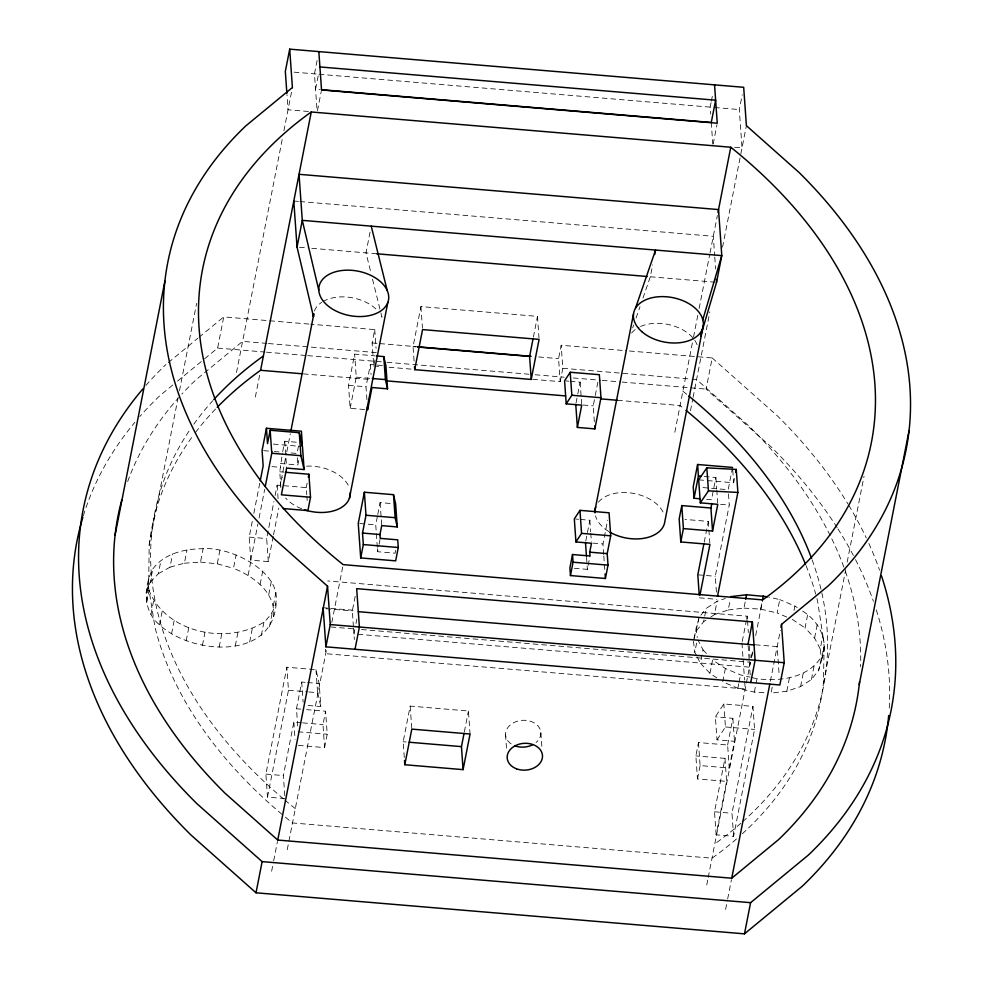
<?xml version="1.0" encoding="UTF-8"?>
<svg xmlns="http://www.w3.org/2000/svg" width="983" height="983" viewBox="0 0 983 983"><rect width="100%" height="100%" fill="white"/><g stroke="black" fill="none" stroke-linecap="round" stroke-linejoin="round"><path stroke-width="0.74" stroke-dasharray="4.92 3.69" d="M276.186 603.353C272.5 661.08 191.021 654.395 159.529 624.844C142.719 610.947 143.481 586.9 152.807 568.973C164.345 553.38 184.706 548.821 203.112 548.711C237.911 546.007 303.698 584.922 263.935 622.116C227.184 645.401 165.623 632.855 149.072 590.316L147.585 591.385L148.728 579.11L149.183 545.123L178.292 396.763M772.208 687.191L771.041 693.126L786.818 691.246L800.592 686.589L811.43 679.499L818.593 670.431L821.518 660.269L820.227 648.952L822.845 635.596L817.623 601.301A531.459 339.479 11.1 0 0 816.136 595.587M742.349 833.756A531.459 339.479 11.1 0 0 823.398 683.357L824.135 646.912L818.593 670.431M821.53 659.507C829.627 640.769 818.397 620.236 801.87 610.676M148.728 579.11L146.455 603.673L149.072 590.316M179.471 390.743L196.612 303.378M146.098 592.466L150.19 582.329L152.807 568.973M150.19 582.329L158.349 573.703L160.966 560.347M150.94 614.473L153.557 601.117M158.349 573.703L170.01 567.179L172.627 553.822M159.529 624.844L162.146 611.487M204.648 358.77L217.624 348.068L223.731 316.907L309.154 324.083M170.01 567.179L184.386 563.21L187.003 549.853M171.558 633.838L174.175 620.482M236.485 372.545L282.428 138.345M283.903 130.825L292.406 87.512M184.386 563.21L200.495 562.067L203.112 548.711M186.18 640.842L188.81 627.473M200.495 562.067L217.243 563.812L219.86 550.455M317.091 60.504L314.462 73.86L317.067 110.784M202.424 645.364L205.042 632.008M318.173 75.851L315.543 89.207L320.126 89.588M255.347 397.009L260.003 373.257M317.46 110.735L321.244 91.444M273.557 616.71C276.063 592.712 253.442 576.075 233.475 568.346L236.104 554.99M219.172 647.109L221.789 633.752M273.237 536.374L268.285 561.6L250.8 560.138L249.178 537.123L252.68 519.307M253.835 513.372L259.954 482.198M250.8 560.138L257.89 524.013M259.07 517.992L264.685 489.387M248.109 575.338L250.726 561.981M235.281 645.966L237.898 632.61M280.88 487.617L279.762 471.791L282.404 453.114M282.699 451.627L284.738 441.244L302.211 442.706M268.285 561.6L266.663 538.586L273.938 501.477M275.105 495.543L277.145 485.147L306.278 487.605L306.782 494.793M260.139 584.332L262.756 570.976M281.212 480.245L286.508 453.286M286.803 451.787L290.317 433.822M249.657 641.997L252.275 628.641M273.52 534.887L278.767 508.174M268.728 594.703L271.345 581.346M261.318 635.473L263.935 622.116M298.488 446.049L297.038 453.47L289.432 452.831M280.364 463.509L297.849 464.971L299.299 457.55M273.311 605.749L275.928 592.393M269.477 626.859L272.094 613.503M306.278 487.605L307.151 483.144M370.075 232.111L365.995 252.877L371.082 273.348M284.984 798.577L267.511 797.115L265.889 774.1L286.852 667.224L315.985 669.681L319.192 683.529L320.814 706.544L306.241 705.315M267.511 797.115L288.474 690.25L286.852 667.224M364.718 409.542L350.145 408.326L348.523 385.299L354.642 354.138L375.039 355.846M350.145 408.326L356.264 377.153L354.642 354.138M284.787 795.702L283.362 775.562L293.843 722.136L301.13 722.738M297.689 726.032L296.473 708.768L301.707 682.055L306.082 682.423M373.54 363.096L372.127 342.956L374.744 329.6L310.677 324.206M366.917 399.725L366.008 386.774L370.37 364.509L376.022 364.988M271.627 871.233L273.385 862.324M273.667 860.838L277.452 841.546M374.044 364.484L374.916 360.036M287.257 849.668L326.577 649.235M331.812 622.522L342.883 566.122M298.377 745.397L324.599 747.596L322.977 724.582L325.594 711.225L306.659 709.628M324.599 747.596L327.216 734.24L325.594 711.225M353.425 626.736L352.319 610.922L355.232 596.079M354.814 629.476L353.941 633.937L749.66 667.187L750.533 662.739M355.981 623.541L356.854 619.093M377.312 547.248L375.739 524.873L377.484 515.964M377.779 514.478L380.102 502.608L391.406 503.554M414.089 361.031L413.069 346.643L420.933 306.573L537.468 316.366L538.991 337.943M395.694 550.222L395.117 553.196L377.632 551.721L378.799 545.786M379.094 544.299L380.249 538.365M404.308 757.549L403.19 741.723L410.181 706.101L468.436 711.004L470.058 734.018M533.388 337.144L537.468 316.366M464.369 731.782L468.436 711.004M532.688 379.327L560.187 381.637L558.565 358.623L561.195 345.266L623.726 350.513M560.187 381.637L562.817 368.281L561.195 345.266M576.05 402.919L577.5 395.498M577.795 394.011L580.117 382.141L570.238 381.306M594.346 421.695L593.228 405.868L594.985 396.96M595.268 395.485L598.475 379.155M585.782 541.019L589.861 520.24L579.97 519.405M574.269 568.248L587.379 569.354L589.997 555.997M642.968 298.082L650.328 276.764L652.651 264.894M603.709 554.473L602.972 543.968L607.629 520.216M711.053 102.662L710.181 107.122L710.672 114.089M711.348 101.175L712.81 93.754M713.179 143.997L716.963 124.694M674.842 432.262L693.224 338.57M693.519 337.071L697.955 314.499M699.134 308.49L709.751 254.339M710.045 252.828L717.369 215.51M734.743 147.315L742.018 147.929L739.314 109.568L742.226 94.724M690.471 410.697L692.794 398.815M693.089 397.329L709.861 311.844M722.542 247.188L740.543 155.449M740.838 153.938L746.392 125.664M837.135 527.613A602.358 384.771 11.1 0 0 771.323 447.093L706.089 389.121L712.208 357.959L625.262 350.648M704.233 476.497L715.882 477.48L711.52 499.745L705.696 499.253M704.221 542.161L708.301 521.383L684.991 519.429M694.01 638.262L699.048 617.447M693.801 639.921L698.753 618.934M696.677 655.931L694.797 652.282L696.836 641.899M732.556 467.441L728.182 489.706L702.354 487.531M696.431 630.803L703.595 621.735L706.212 608.379L717.049 601.277L725.319 598.487M716.41 592.11L715.292 576.284L729.263 505.041L728.28 491.095M707.416 480.576L733.637 482.776L734.805 476.841M716.926 677.975L709.959 673.318L700.437 663.23L703.054 649.874L698.041 640.142M710.82 617.005L714.432 614.633L717.049 601.277M709.959 673.318L712.589 659.962L725.356 668.489L740.494 674.903L750.103 677.152M729.239 768.018L734.485 741.305L717 739.843L715.378 716.816L723.832 703.951L752.953 706.396L754.575 729.411L733.613 836.287L716.14 834.813L726.621 781.387L697.488 778.929L695.866 755.915L698.483 742.558L727.617 745.003L729.239 768.018L700.105 765.573L698.483 742.558M714.432 614.633L728.206 609.988L730.246 599.605M697.488 778.929L700.105 765.573M725.356 668.489L722.738 681.858L737.877 688.26L754.354 692.106L764.971 692.757M728.206 609.988L743.971 608.108L745.433 600.687M742.251 641.432L746.318 620.654M746.613 619.167L747.191 616.194L327.695 580.941M737.877 688.26L738.749 683.812M739.044 682.325L740.494 674.903M716.14 834.813L714.518 811.798L724.999 758.36L695.866 755.915M727.617 745.003L732.863 718.29L715.378 716.816M743.971 608.108L760.67 609.128L762.12 601.707M706.752 884.921L707.92 878.986M708.202 877.5L746.072 684.487M746.367 683.013L750.434 662.235M751.319 657.774L752.474 651.84M755.681 635.51L762.673 599.888M751.7 656.804L752.867 650.857M754.354 692.106L755.804 684.684M756.099 683.197L756.971 678.749C779.777 681.563 807.915 678.27 821.21 657.062M733.613 836.287L731.991 813.273L752.953 706.396M786.781 617.054L777.148 612.974L779.765 599.618L768.78 597.05M725.614 909.386L727.359 900.477M727.653 898.99L731.438 879.699M770.377 681.207L780.367 630.287M794.031 610.48L794.903 606.019L779.765 599.618M786.818 691.246L789.435 677.889M820.227 648.952L814.588 638.004L805.052 627.916L807.682 614.559M800.592 686.589L803.209 673.232M814.588 638.004L817.205 624.647M811.43 679.499L814.047 666.13M821.518 660.269L824.135 646.912M823.398 683.357L845.712 569.636M847.186 562.104L864.032 476.251M632.659 327.917L633.642 325.078M636.087 317.976L640.019 306.61M717 739.843L725.454 726.965L723.832 703.951M700.842 615.186L706.212 608.379M168.302 362.592L197.78 338.287M198.959 337.316L223.731 316.907M172.799 385.017L159.824 395.707A602.358 384.771 11.1 0 0 139.746 416.62M177.518 381.121L203.469 359.741M703.595 621.735L706.003 620.162M294.077 72.152L317.521 74.118M319.045 74.253L713.093 107.368M714.555 107.491L739.314 109.568M308.429 111.484L288.031 109.777L286.999 95.019M293.794 201.036L298.377 201.417M299.901 201.54L713.289 236.289L714.653 255.592M299.471 247.274L306.487 247.851M376.698 253.774L308.011 247.986M650.328 276.764L715.034 282.195M372.127 342.956L378.234 343.472M379.77 343.595L416.448 346.68M538.709 356.952L558.565 358.623M413.069 346.643L416.104 346.901M266.921 343.411L242.604 341.371L195.85 379.893A566.908 362.125 11.1 0 0 181.867 394.109M268.445 343.546L376.366 352.614M562.817 368.281L690.508 379.008M692.02 379.143L696.578 379.524L749.353 426.413A566.908 362.125 11.1 0 1 844.876 569.943M217.624 348.068L264.943 352.049M266.467 352.184L306.155 355.514M307.679 355.637L385.533 362.186M387.056 362.309L529.014 374.24M535.121 374.756L564.131 377.189M573.286 377.964L600.76 380.274M602.284 380.396L620.605 381.945M622.128 382.068L706.089 389.121M377.435 365.098L384.5 365.701M565.999 380.949L568.825 381.183M373.749 365.971L381.392 366.61M389.035 367.249L413.487 369.313M356.264 377.153L370.824 378.381M303.305 373.872L370.419 379.524M617.545 400.29L680.089 405.537A531.459 339.479 11.1 0 1 684.832 409.383M348.523 385.299L366.008 386.774M583.042 405.008L593.228 405.868M273.348 444.095L301.031 446.429M698.68 479.839L705.966 480.454M263.604 450.656L272.721 451.418M274.232 451.553L281.838 452.192M271.898 466.606L280.634 467.343M720.527 504.316L729.263 505.041M279.762 471.791L284.136 472.159M575.731 519.049L578.557 519.282M359.717 523.521L375.739 524.873M592.774 543.107L602.972 543.968M249.178 537.123L266.663 538.586M697.807 574.822L715.292 576.284M699.429 597.836L716.914 599.311M322.461 607.654L356.018 610.48M326.098 608.71L352.319 610.922M755.325 644.787L777.172 646.617L779.138 674.657M330.939 626.97L353.819 628.899M361.449 629.538L748.911 662.1M307.532 682.546L319.192 683.529M288.474 690.25L307.409 691.835M308.859 691.958L317.607 692.696L320.814 706.544M725.454 726.965L754.575 729.411M296.473 708.768L300.835 709.136M302.58 722.861L322.977 724.582M298.095 731.794L327.216 734.24M403.19 741.723L406.176 741.981M265.889 774.1L283.362 775.562M714.518 811.798L731.991 813.273M760.67 609.128L777.148 612.974M751.479 677.471L756.971 678.749M217.243 563.812L233.475 568.346M794.903 606.019L797.225 607.58M792.286 619.376L805.052 627.916M712.208 357.959L777.442 415.932A602.358 384.771 11.1 0 1 847.985 504.033M703.054 649.874L706.863 653.904M697.303 657.148L700.437 663.23M372.532 279.197L380.519 311.378M380.888 312.84L381.969 317.226A35.388 22.609 11.1 0 0 380.728 314.83M148.359 585.843L154.97 627.191A531.459 339.479 11.1 0 0 284.222 816.197M822.845 635.596L824.147 646.15M696.05 627.867L697.242 637.549M693.433 641.223L694.797 652.282M747.191 616.194L747.399 619.167M747.51 620.654L748.346 632.536M749.292 645.892L750.127 657.774M711.262 122.457L712.786 144.046M748.137 645.61L749.157 659.998M749.255 661.436L750.25 675.554M732.753 470.23L733.637 482.776M714.764 257.079L715.599 268.961M741.956 642.919L744.573 680.039M744.672 681.526L745.2 688.948L325.705 653.695L325.385 649.235M715.882 477.48L716.668 488.502M716.767 489.939L717.676 502.891M732.863 718.29L734.485 741.305M708.301 521.383L708.804 528.584M708.903 530.021L709.812 542.96M724.999 758.36L726.621 781.387M603.808 555.973L604.766 569.489M580.117 382.141L581.739 405.156M589.861 520.24L590.672 531.742M590.771 533.179L591.373 541.817M586.544 557.422L587.379 569.354M540.871 732.765L541.989 748.591M505.545 734.645L506.663 750.471M420.933 306.573L422.457 328.15M410.181 706.101L411.803 729.116M374.744 329.6L376.071 348.301M370.37 364.509L371.082 374.584M380.102 502.608L381.723 525.622M377.423 548.747L377.632 551.721M353.536 628.174L354.335 639.515M306.88 496.231L307.188 500.544M315.985 669.681L317.607 692.696M297.345 457.783L297.849 464.971M284.738 441.244L286.631 468.092M301.707 682.055L303.133 702.194M277.145 485.147L278.152 499.536M293.843 722.136L295.06 739.388M285.402 817.168A531.459 339.479 11.1 0 0 292.492 822.943L711.987 858.196A531.459 339.479 11.1 0 0 736.845 838.646M149.183 545.123A531.459 339.479 11.1 0 1 193.7 434.83M195.543 432.385A531.459 339.479 11.1 0 1 216.149 408.412M806.035 565.606A531.459 339.479 11.1 0 1 815.743 594.162M608.76 531.508A35.388 22.609 11.1 0 1 595.501 515.854M598.414 502.202A35.388 22.609 11.1 0 1 633.752 493.441A35.388 22.609 11.1 0 1 664.004 514.392M301.621 508.752A35.388 22.609 11.1 0 1 285.623 498M280.339 486.081A35.388 22.609 11.1 0 1 282.539 477.529M306.549 466.163A35.388 22.609 11.1 0 1 348.781 486.438M127.667 481.547A566.908 362.125 11.1 0 1 177.812 398.606M845.38 571.369A566.908 362.125 11.1 0 1 860.567 666.72M821.825 592.896A531.459 339.479 11.1 0 1 741.882 822.366M740.777 823.349A531.459 339.479 11.1 0 1 714.801 843.881M682.902 391.222A531.459 339.479 11.1 0 1 687.645 395.068M812.118 559.831A531.459 339.479 11.1 0 1 821.493 591.41M295.305 808.628A531.459 339.479 11.1 0 1 284.714 799.916M283.559 798.933A531.459 339.479 11.1 0 1 190.333 429.166M193.811 424.189A531.459 339.479 11.1 0 1 212.709 400.781M511.099 743.848A17.694 13.418 -4 0 1 510.337 724.889A17.694 13.418 -4 0 1 535.317 723.562A17.694 13.418 -4 0 1 536.079 742.521M314.413 311.021A35.388 22.609 11.1 0 1 321.711 302.309M322.916 301.548A35.388 22.609 11.1 0 1 378.185 311.353M631.614 332.979A35.388 22.609 11.1 0 1 639.171 327.118M640.523 326.479A35.388 22.609 11.1 0 1 693.973 339.221M694.784 340.376A35.388 22.609 11.1 0 1 697.205 345.168M83.334 515.743A602.358 384.771 11.1 0 1 134.88 422.309M837.934 528.879A602.358 384.771 11.1 0 1 854.805 558.233M855.505 559.597A602.358 384.771 11.1 0 1 873.445 601.35M876.295 609.89A602.358 384.771 11.1 0 1 889.136 709.603M145.865 385.447A602.358 384.771 11.1 0 1 165.943 364.533M848.796 505.385A602.358 384.771 11.1 0 1 866.318 537.996M868.849 543.464A602.358 384.771 11.1 0 1 879.564 570.177"/><path stroke-width="1.47" d="M115.085 535.022L164.898 281.163M780.957 627.326L781.534 624.352L828.288 585.831A566.908 362.125 11.1 0 0 799.154 172.553L746.392 125.664L743.689 87.303L289.702 49.15L285.328 71.415L286.889 93.545M217.218 407.306A531.459 339.479 11.1 0 1 260.593 370.284L311.267 111.976L730.762 147.229A531.459 339.479 11.1 0 1 762.673 599.888L343.178 564.635A531.459 339.479 11.1 0 1 311.267 111.976M313.675 313.884A35.388 22.609 11.1 0 0 313.528 316.858L297.038 247.065L302.285 220.352L299.041 174.31L718.536 209.576L721.78 255.605L716.546 282.318L700.596 336.186M301.634 445.68L302.211 442.706L301.4 431.205L266.442 428.269L262.08 450.533L263.161 465.868L260.249 480.712M283.141 508.543L307.9 510.619L310.517 497.263L281.384 494.818L286.631 468.092L304.103 469.567L302.481 446.552L299.274 432.704L270.153 430.247L267.523 443.603L266.442 428.269M265.275 486.376L271.775 453.261L270.153 430.247M290.907 430.824L313.823 314.019M308.318 477.21L308.895 474.248L285.586 472.282M888.681 715.513A602.358 384.771 11.1 0 1 802.275 886.211L744.475 933.85L256.01 892.797L262.129 861.624L196.883 803.652A602.358 384.771 11.1 0 1 142.916 388.85M859.56 681.612A566.908 362.125 11.1 0 1 778.475 839.691L731.733 878.212L277.747 840.06L327.548 586.2L274.785 539.311A566.908 362.125 11.1 0 1 245.652 126.033L292.406 87.512L289.702 49.15M349.407 498.332L387.843 302.408A35.388 22.609 11.1 0 0 343.534 270.337A35.388 22.609 11.1 0 0 329.883 307.347A35.388 22.609 11.1 0 0 387.843 302.408M781.534 624.352L784.237 662.714L779.875 684.979L325.889 646.826L330.251 624.561L327.548 586.2M364.374 492.237L358.254 523.398L360.7 557.926L395.658 560.863L398.275 547.506L397.734 539.839L380.249 538.365L379.979 534.531L381.723 525.622L397.267 526.937L395.645 503.91L393.507 494.682L364.374 492.237L365.995 515.252L362.506 533.069L363.317 544.57L360.7 557.926M355.023 649.271L359.385 627.019L356.682 588.657L752.4 621.907L755.104 660.269L750.742 682.534M414.703 369.657L422.555 329.588L539.089 339.381L531.225 379.45L414.703 369.657L414.494 366.782M404.812 764.737L411.803 729.116L470.058 734.018L463.079 769.64L404.812 764.737L404.505 760.424M531.225 379.45L529.604 356.436L533.093 338.631M463.079 769.64L461.457 746.625L464.074 733.269M577.377 427.421L581.739 405.156L566.208 403.853L564.586 380.826L570.214 372.25L599.347 374.695L600.969 397.722L594.862 428.883L577.377 427.421L575.755 404.406M572.524 554.523L569.907 567.879L570.447 575.559L605.405 578.495L608.022 565.139L607.211 553.626L610.701 535.821L609.079 512.794L579.945 510.349L574.318 518.926L575.94 541.952L591.483 543.255L589.726 552.163L589.997 555.997L572.524 554.523L573.064 562.202L570.447 575.559M595.059 509.845L633.494 313.921M654.69 254.511L655.563 250.063L721.78 255.605L702.808 319.672M717.959 212.537L730.762 147.229M703.25 325.68L664.815 521.604A35.388 22.609 11.1 0 1 609.988 532.233M681.784 505.581L683.406 528.596L712.54 531.041L710.918 508.027L681.784 505.581L679.167 518.938L680.789 541.952L709.923 544.398L700.019 594.862M680.789 541.952L683.406 528.596M732.556 467.441L697.598 464.492L693.224 486.757L694.035 498.27L699.871 498.762M694.035 498.27L698.409 476.005L697.598 464.492M703.926 543.648L697.807 574.822L699.232 594.961M710.918 508.027L711.79 503.579M712.54 531.041L717.774 504.328L700.301 502.854L698.68 479.839L706.826 467.859L736.255 469.419L737.877 492.434L717.504 596.3M735.677 472.393L736.255 469.419M745.728 599.2L746.601 594.752L767.404 596.73M748.038 644.172L752.4 621.907M762.415 600.22L763.287 595.772M731.733 878.212L769.787 684.217M744.475 933.85L750.594 902.677L808.395 855.05A602.358 384.771 11.1 0 0 881.493 575.866M859.24 684.573L909.042 430.714M635.436 308.318L655.563 250.063L302.285 220.352L318.775 290.157M566.208 403.853L571.836 395.264L570.214 372.25M575.94 541.952L581.567 533.364L579.945 510.349M700.301 502.854L708.448 490.873L706.826 467.859M730.824 596.632L746.601 594.752M708.448 490.873L737.877 492.434M319.917 66.942L715.636 100.192L711.262 122.457L321.662 89.723M376.698 253.774L647.269 276.506M417.972 346.802L531.066 356.313M417.615 347.024L529.604 356.436M376.489 355.969L383.775 356.583L385.914 365.811L387.535 388.838L371.992 387.523L367.63 409.788L367.421 406.913M372.287 378.504L385.397 379.598L387.535 388.838M571.836 395.264L600.969 397.722M260.593 370.284L301.781 373.749M387.204 380.925L565.68 395.928M600.76 398.877L617.545 400.29M698.409 476.005L701.321 476.251M271.775 453.261L300.896 455.719L304.103 469.567M365.995 515.252L395.129 517.697L397.267 526.937M581.567 533.364L610.701 535.821M362.506 533.069L379.979 534.531M589.726 552.163L607.211 553.626M363.317 544.57L398.275 547.506M573.064 562.202L608.022 565.139M358.304 611.672L754.022 644.922M330.251 624.561L784.237 662.714M409.161 742.226L461.457 746.625M262.129 861.624L750.594 902.677M277.747 840.06L224.984 793.17A566.908 362.125 11.1 0 1 121.794 500.003M256.01 892.797L190.776 834.825A602.358 384.771 11.1 0 1 82.891 517.193M371.242 226.176L387.216 290.513M714.555 84.857L717.258 123.219L321.539 89.957L318.836 51.595M716.337 279.344L716.546 282.318M594.654 426.008L594.862 428.883M605.086 573.986L605.405 578.495M585.487 542.505L586.433 555.923M383.775 356.583L385.397 379.598M393.507 494.682L395.129 517.697M323.186 608.465L325.889 646.826M293.794 201.036L297.038 247.065M308.895 474.248L310.517 497.263M299.274 432.704L300.896 455.719M686.011 410.353A531.459 339.479 11.1 0 1 805.458 564.181M594.985 512.831A35.388 22.609 11.1 0 1 595.735 506.97M350.292 492.495A35.388 22.609 11.1 0 1 304.497 509.784M688.825 396.026A531.459 339.479 11.1 0 1 811.589 558.405M213.741 399.651A531.459 339.479 11.1 0 1 263.407 355.957M532.516 744.844A17.694 13.418 -4 0 1 514.846 745.79M516.468 768.804A17.694 13.418 -4 0 0 542.493 755.78A17.694 13.418 -4 0 0 515.534 745.581A17.694 13.418 -4 0 0 516.468 768.804M641.666 331.517A35.388 22.609 11.1 0 0 701.309 331.296A35.388 22.609 11.1 0 0 662.149 296.608A35.388 22.609 11.1 0 0 641.666 331.517"/></g></svg>
